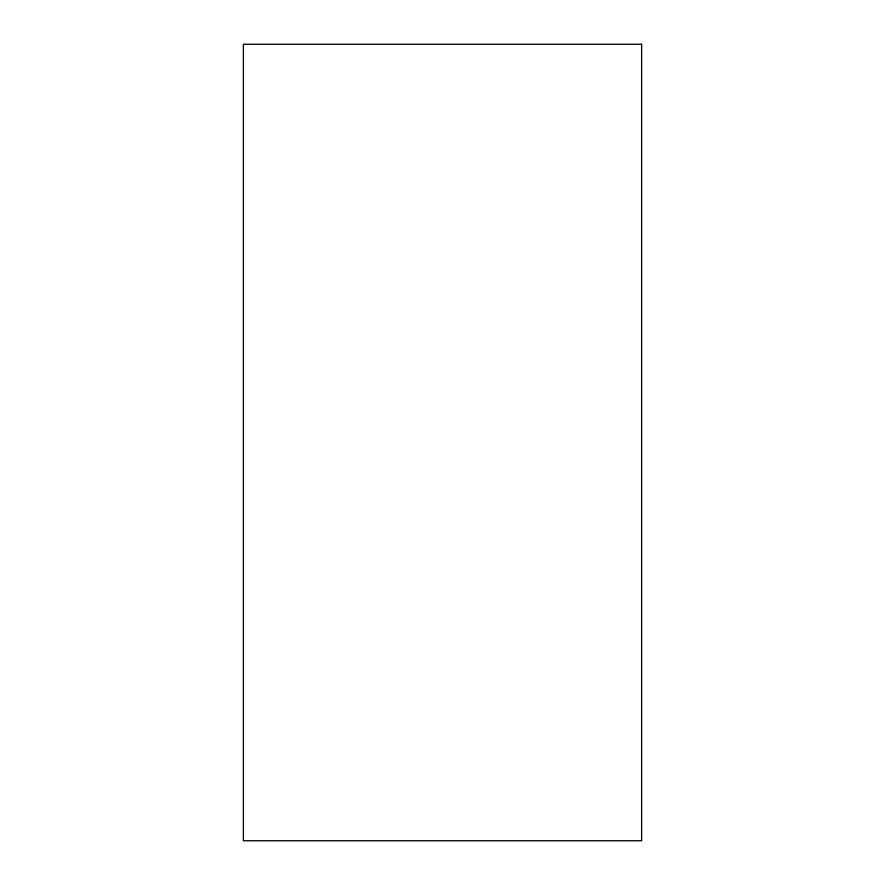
<?xml version="1.0" encoding="UTF-8"?>
<svg xmlns="http://www.w3.org/2000/svg" width="885" height="885" viewBox="0 0 885 885"><rect width="100%" height="100%" fill="white"/><g stroke="black" fill="none" stroke-linecap="round" stroke-linejoin="round"><path stroke-width="1.33" d="M641.625 44.25L243.375 44.25L243.375 840.75L641.625 840.75L641.625 44.25"/></g></svg>
